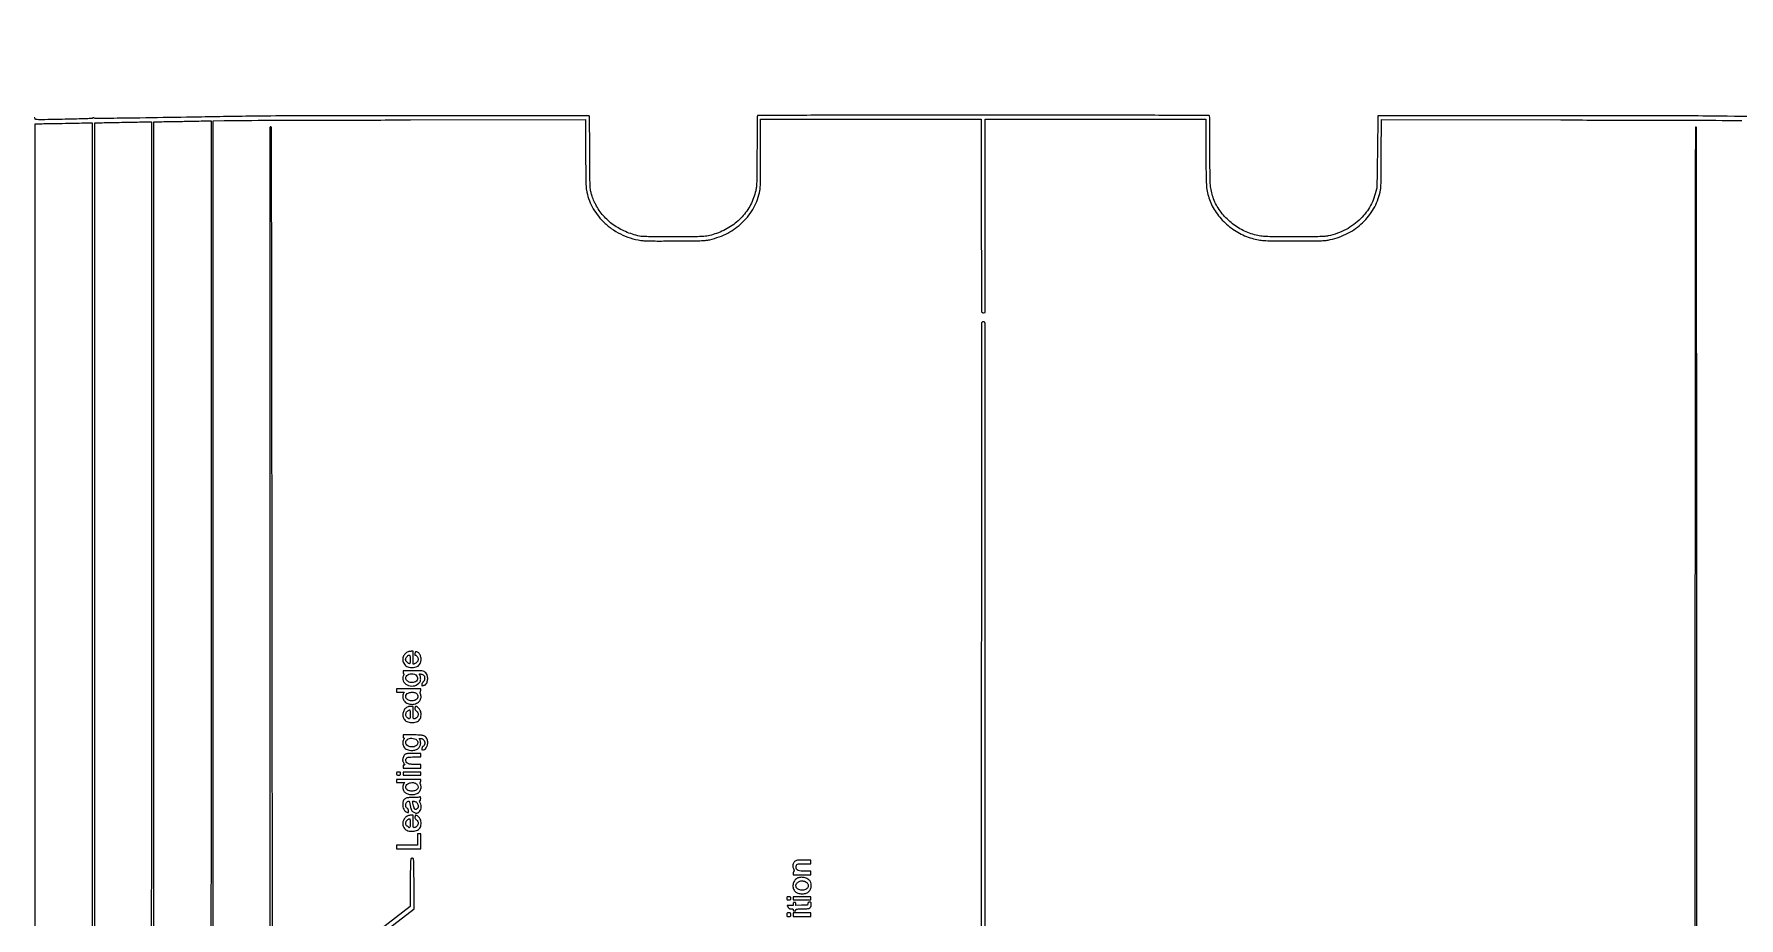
# Model space of a CAD drawing. Extents: x 56 to 1133, y 13 to 780.
# Drawn here: x 669.4 to 957, y 442 to 591.1 of the extents above; entities that cross this region are included whole.
import ezdxf

# ---------------------------------------------------------------- set-up
doc = ezdxf.new("R2010")
doc.units = 0
doc.header["$MEASUREMENT"] = 0

msp = doc.modelspace()

# ---------------------------------------------------------------- linework, layer by layer
for points in [[(1017.40694, 575.895877, -0.000001), (1070.584681, 576.252606, -0.000002), (1122.697079, 576.601864, -0.000762)], [(949.508039, 401.901185, -0.000001), (949.529232, 360.757398, -0.000095)], [(949.909968, 360.762414, -0.000001), (949.931161, 401.901185, -0.259795)], [(529.032925, 286.436984, -0.000002), (529.83462, 265.012438, -0.000004), (530.769888, 240.009811, -0.000003), (531.839084, 211.4154, 0.000001), (532.991169, 180.601107, 0.000001), (534.178651, 148.843697, 0.000001), (535.23949, 120.47627, 0.000003), (535.941746, 101.701946, 0.000115)], [(1130.14234, 577.288816, 0.000001), (1112.945079, 577.188951, 0.000111)], [(709.568334, 425.654747), (709.512528, 500.483732, 0.000082), (709.484534, 531.251208, 0.000177), (709.450724, 554.916273, 0.000002), (709.414274, 575.305401, 0.198447), (709.378933, 575.390507, 0.089563), (709.342285, 575.415944, 0.076478), (709.296977, 575.428749, 0.076928), (709.25017, 575.427308, 0.092574), (709.209171, 575.411456, 0.259835), (709.159554, 575.3225), (709.138363, 517.551959, 0.000072), (709.121796, 442.82444, 0.000019), (709.1172, 324.090018, -0.000009), (709.114218, 161.564965, -0.000147)], [(528.70788, 577.073614, 0.000003), (528.686579, 549.005158, 0.000159)], [(1130.319428, 549.297508, 0.000003), (1130.298148, 577.178284, 0.310328)], [(999.895262, 130.411957, -0.000016), (999.889323, 214.686923, -0.00001), (999.8874, 314.7966)], [(829.838581, 334.780399, 0.000017), (829.8414, 417.613957, 0.000034), (829.83709, 480.797895, 0.000169), (829.820216, 516.331727, 0.000004), (829.79891, 542.295937, 0.198697), (829.73988, 542.43828, 0.056383), (829.691093, 542.47715, 0.038823), (829.628419, 542.509978, 0.039117), (829.562247, 542.5324, 0.062206), (829.503, 542.5398, 0.062206), (829.443753, 542.5324, 0.039117), (829.377581, 542.509978, 0.038823), (829.314907, 542.47715, 0.056383), (829.26612, 542.43828, 0.198697), (829.207091, 542.295937, 0.000004), (829.185784, 516.348732, 0.000169), (829.16891, 480.838124, 0.000034), (829.1646, 417.69558)], [(949.93135, 417.399347, -0.000003), (949.904781, 437.177782, -0.000198), (949.881905, 461.479932, -0.000069), (949.867695, 496.394685, 0.000039), (949.851766, 542.287802, 0.000362), (949.82885, 562.213515, 0.000021), (949.80374, 575.322924, 0.413641), (949.7196, 575.4069, 0.413641), (949.63546, 575.322924, 0.00002), (949.61035, 562.206465, 0.000362), (949.587434, 542.270097, 0.000039), (949.571505, 496.352385, -0.000069), (949.557295, 461.418893, -0.000198), (949.534419, 437.103757, -0.000003), (949.50785, 417.314747, -0.198562)], [(964.765082, 577.06078, 0.000692), (955.012323, 577.212208, 0.002166), (948.453931, 577.276536, 0.001403), (940.596438, 577.297513, 0.000163), (923.014982, 577.289381), (896.0409, 577.2681), (895.989737, 571.3038, -0.000987), (895.961257, 568.60487, -0.002709), (895.927068, 566.69973, -0.001841), (895.88891, 565.289061, -0.049465), (895.840527, 564.91776, -0.026729), (895.40235, 563.404632, -0.039258), (894.84576, 562.13721, -0.040897), (894.117476, 561.010977, -0.032697), (893.16294, 559.925151, -0.038198), (892.00759, 558.936252, -0.036052), (890.693495, 558.113303, -0.035379), (889.249692, 557.474254, -0.033773), (887.7078, 557.033468, -0.033432), (887.115356, 556.947508, -0.012721), (886.281318, 556.904258, -0.005863), (884.891683, 556.883907, -0.000729), (881.8704, 556.8795, -0.001364), (878.197948, 556.889521, -0.016546), (876.789178, 556.94385, -0.037708), (875.821718, 557.087113, -0.023036), (874.708223, 557.393431, -0.05927), (872.53851, 558.396187, -0.056323), (870.623259, 559.894467, -0.057376), (869.121935, 561.7518, -0.06673), (868.171959, 563.812797, -0.030981), (867.924666, 564.837957, -0.029844), (867.802041, 565.898727, -0.012624), (867.752061, 567.554763, -0.001231), (867.7422, 571.559631, 0.000545), (867.738526, 574.930595, 0.005238), (867.720367, 576.365367, 0.004689), (867.692352, 577.226803, 0.299094), (867.608381, 577.343649, 0.091515), (867.494661, 577.364799, 0.000005), (856.344487, 577.379916, 0.00021), (844.04037, 577.391308, 0.000127), (829.451126, 577.395, 0.000106), (809.684816, 577.3908, 0.000588), (799.0535, 577.373771, 0.000036), (791.479247, 577.352177, 0.319538), (791.39138, 577.28925, 0.079847), (791.376265, 577.201917, 0.000108), (791.356012, 575.487402, 0.000923), (791.337273, 573.565609, 0.000569), (791.321966, 571.3038, -0.000547), (791.297374, 567.646222, -0.005868), (791.268386, 566.163766, -0.014715), (791.216046, 565.302768, -0.033832), (791.114096, 564.661989, -0.063521), (790.241008, 562.287043, -0.065912), (788.807829, 560.23994, -0.064718), (786.865392, 558.60679, -0.057748), (784.4958, 557.448994, -0.024593), (783.357859, 557.109482, -0.040799), (782.369554, 556.950782, -0.017939), (780.930358, 556.890601, -0.001479), (777.1779, 556.8795, -0.00098), (774.592878, 556.884568, -0.003918), (773.009505, 556.903186, -0.004658), (771.95616, 556.933646, -0.044329), (771.5097, 556.990575, -0.047529), (769.143813, 557.749514, -0.054803), (767.082504, 558.915813, -0.057087), (765.39281, 560.453838, -0.059788), (764.124739, 562.311885, -0.009067), (763.860656, 562.843167, -0.01783), (763.673687, 563.276295, -0.016797), (763.511253, 563.738042, -0.007135), (763.323409, 564.3666, -0.044341), (763.216519, 564.929966, -0.016933), (763.164589, 565.727494, -0.006224), (763.13796, 567.150479, -0.000481), (763.117734, 570.9654, 0.000674), (763.104651, 573.265477, 0.001073), (763.08658, 575.233602, 0.00021), (763.066202, 576.968295, 0.053601), (763.048016, 577.12005), (763.004176, 577.3104), (736.716338, 577.310696, 0.00018), (719.807846, 577.30479, 0.001375), (711.851829, 577.277267, 0.002014), (705.096697, 577.208106, 0.000648), (695.076891, 577.052158, -0.000278), (687.214614, 576.923969, -0.001416), (682.839149, 576.867454, -0.000381), (679.764515, 576.838786, -0.125645), (679.534525, 576.895414, 0.032491), (679.434223, 576.940983, 0.089745), (679.358215, 576.955008, 0.110024), (679.291476, 576.940385, 0.064551), (679.222058, 576.896495, -0.161362), (679.085536, 576.843109, -0.00234), (678.204928, 576.800709, -0.00465), (676.988258, 576.759166, -0.001319), (675.094924, 576.717136, -0.000309), (671.166012, 576.642709, -0.008425), (670.130098, 576.641183, -0.028136), (669.635335, 576.676686, -0.377232), (669.5244, 576.8028, 0.072254), (669.513669, 576.876669, 0.124864), (669.4821, 576.9297, 0.124864), (669.429069, 576.961269, 0.072254), (669.3552, 576.972, 0.071765)], [(1130.3406, 435.948782, 0.000028), (1130.336459, 510.110125, 0.000161)], [(542.626754, 577.181304, 0.000008), (528.894017, 577.250086, 0.173964)], [(528.669582, 509.78548, 0.000029), (528.6654, 436.649492)], [(1123.689615, 116.367112, -0.000006), (1124.783934, 145.734891, -0.000006), (1126.038574, 179.384269, -0.000006), (1127.294472, 213.046277)], [(699.5574, 319.062041), (699.5574, 576.452569), (701.43975, 576.500821, -0.005561), (702.85604, 576.521366, -0.000077), (711.448459, 576.549105, -0.000217), (721.408974, 576.575409, -0.000143), (732.86865, 576.597436), (762.4152, 576.6458), (762.4152, 571.113308, 0.000784), (762.420011, 568.044631, 0.004621), (762.439922, 566.436073, 0.008435), (762.478539, 565.433226, 0.028662), (762.55207, 564.783358, 0.03908), (762.923747, 563.316099, 0.040253), (763.516563, 561.93966, 0.039526), (764.33367, 560.653995, 0.035082), (765.37348, 559.457138, 0.040234), (766.74288, 558.292099, 0.040254), (768.280973, 557.361633, 0.040122), (769.953248, 556.687135, 0.039413), (771.721764, 556.283486, 0.023339), (772.40918, 556.215248, 0.008787), (773.375748, 556.181693, 0.004909), (774.874839, 556.170738, 0.000931), (777.606712, 556.182686, 0.000668), (780.709225, 556.206176, 0.006956), (781.983388, 556.235256, 0.017298), (782.742131, 556.289465, 0.031597), (783.3537, 556.393872, 0.028753), (784.960108, 556.872811, 0.035242), (786.391317, 557.508, 0.036246), (787.685742, 558.320641, 0.033715), (788.882899, 559.329964, 0.035291), (789.954421, 560.521617, 0.040922), (790.790158, 561.797179, 0.041179), (791.402971, 563.18467, 0.036547), (791.809633, 564.71009, 0.034238), (791.880037, 565.298819, 0.007487), (791.91638, 566.319313, 0.004389), (791.935849, 567.962664, 0.000767), (791.9406, 571.059346), (791.9406, 576.7182), (810.5526, 576.7182), (829.1646, 576.7182), (829.165895, 560.49615, 0.000412), (829.171523, 554.268114, 0.00068), (829.187765, 549.006273, 0.000035), (829.209191, 544.261775, 0.141029), (829.238525, 544.161576, 0.128667), (829.283745, 544.11946, 0.058144), (829.359593, 544.089361, 0.050883), (829.453677, 544.074183, 0.043008), (829.55448, 544.076976), (829.7991, 544.1049), (829.820465, 560.41155), (829.841831, 576.7182), (848.453615, 576.7182), (867.0654, 576.7182), (867.0654, 571.234108, 0.001479), (867.076914, 567.340799, 0.014116), (867.133655, 565.679705, 0.031573), (867.272029, 564.582932, 0.028873), (867.549806, 563.4783, 0.069103), (868.610689, 561.236916, 0.058824), (870.292766, 559.230016, 0.057944), (872.424482, 557.643018, 0.062705), (874.80897, 556.637833, 0.018829), (875.9081, 556.373459, 0.034226), (876.82383, 556.253768, 0.014376), (878.151426, 556.210217, 0.001011), (881.8704, 556.2027, 0.000555), (885.320055, 556.20653, 0.007419), (886.587525, 556.228152, 0.020399), (887.348796, 556.283584, 0.026702), (888.03659, 556.399433, 0.064471), (891.007232, 557.480518, 0.070833), (893.500795, 559.257753, 0.072657), (895.350481, 561.616163, 0.073411), (896.440201, 564.397026, 0.032967), (896.544566, 565.039631, 0.015611), (896.598167, 565.877675, 0.006121), (896.627521, 567.315794, 0.000555), (896.652875, 570.908099), (896.687007, 576.645899), (926.946853, 576.595967, -0.000134), (938.629954, 576.573551, -0.000212), (948.659575, 576.547368, -0.000048), (957.461752, 576.51982, -0.008945)], [(714.915451, 429.149644, -0.00002), (717.619721, 431.24004, -0.000031), (720.839086, 433.728086, -0.000022), (724.409433, 436.486779), (733.483566, 443.497425), (733.461633, 447.684958, 0.000704), (733.444681, 450.235415, 0.007908), (733.420487, 451.248767, 0.012768), (733.383442, 451.815958, 0.23345), (733.29165, 451.965863, 0.051595), (733.214131, 452.004228, 0.089355), (733.1436, 452.016934, 0.089355), (733.073069, 452.004229, 0.051595), (732.99555, 451.965864, 0.231952), (732.904126, 451.81751, 0.01362), (732.866434, 451.273729, 0.008239), (732.841621, 450.300451, 0.000742), (732.823278, 447.863197), (732.799056, 443.8539), (722.934402, 436.2399, 0.00001), (719.125833, 433.300152, 0.000015), (715.856511, 430.776379, 0.000003), (712.987135, 428.561175, 0.000641)], [(949.545571, 310.204162, -0.000033), (949.5504, 237.340307)], [(949.8888, 237.360368, -0.000033), (949.893629, 310.215336, -0.000095)], [(829.207259, 290.42785, 0.000009), (829.185801, 269.624214, 0.000219)]]:
    msp.add_lwpolyline(points, format="xyb")
for points in [[(679.1688, 316.25519), (679.1688, 56.38438), (676.52505, 55.978165, -0.001737), (674.591247, 55.687906, -0.000993), (672.254596, 55.350219, -0.000199), (669.846624, 55.008083, -0.0352), (669.590088, 54.99, -0.41414), (669.562994, 55.017087), (669.543696, 131.506999, -0.000039), (669.52912, 215.590803, -0.000024), (669.5244, 315.4734), (669.5244, 575.9568), (670.72995, 575.968775, 0.00182), (671.843144, 575.983886, 0.000274), (674.073266, 576.0235, 0.000333), (676.450685, 576.068621, 0.000575), (678.42855, 576.109753), (679.1688, 576.126)], [(689.130464, 317.321049), (689.1093, 58.346897), (686.9943, 57.888045, -0.002889), (685.997228, 57.677753, -0.001433), (684.730192, 57.421939, -0.001422), (683.415047, 57.164217, -0.002085), (682.2567, 56.945647), (679.6341, 56.4621), (679.612936, 316.265836, -0.000009), (679.60657, 415.889474, -0.000015), (679.605138, 499.759373), (679.606071, 576.069678, -0.198909), (679.616107, 576.093907, -0.192623), (679.640049, 576.104166, -0.000047), (680.837647, 576.133075, -0.000902), (682.166591, 576.162631, -0.000546), (683.740371, 576.193074, 0.000038), (685.358528, 576.222732, 0.00005), (686.828547, 576.249934, 0.000035), (688.06152, 576.27296, 0.000517), (688.495964, 576.281553), (689.151628, 576.2952)], [(699.197864, 318.965368), (699.1767, 61.466337), (698.2038, 61.055609, -0.013976), (696.943717, 60.564663, -0.008512), (695.430279, 60.052103, -0.007957), (693.76212, 59.547737, -0.007272), (692.028021, 59.08057, 0.000214), (691.190561, 58.867589, 0.000323), (690.460923, 58.681195, 0.000123), (689.833607, 58.520344, 0.007628), (689.72265, 58.490053, -0.499181), (689.617168, 58.569283, -0.000004), (689.595759, 95.457493, -0.000133), (689.577748, 154.459471, -0.00001), (689.5746, 317.371199), (689.5746, 576.2952), (690.90705, 576.307175, 0.001992), (692.208979, 576.324065, 0.000338), (694.691324, 576.367842, 0.000357), (697.17856, 576.415166, 0.001686), (698.605664, 576.448153), (699.219028, 576.4644)], [(732.59193, 486.878989, 0.051083), (732.307972, 486.779355, 0.060698), (732.067529, 486.628348, 0.060271), (731.869086, 486.423029, 0.049324), (731.709554, 486.162482, 0.042955), (731.584518, 485.835248, 0.073348), (731.54589, 485.545848, 0.072645), (731.592351, 485.25569, 0.041352), (731.72655, 484.925911, 0.06213), (731.951142, 484.592809, 0.094219), (732.22517, 484.377672, 0.081639), (732.588589, 484.25934, 0.036723), (733.090329, 484.219896, 0.034133), (733.62294, 484.253602, 0.079143), (734.005637, 484.367552, 0.096731), (734.28644, 484.576716, 0.071843), (734.503508, 484.897931, 0.099597), (734.649958, 485.466019, 0.084286), (734.579033, 486.083215, 0.093449), (734.32298, 486.588612, 0.168979), (733.939556, 486.840203, 0.025012), (733.777478, 486.872365, 0.218651), (733.708889, 486.852296, 0.151697), (733.665703, 486.782568, 0.010594), (733.612061, 486.55575, 0.018678), (733.587556, 486.416092, 0.095482), (733.591791, 486.337793, 0.201755), (733.622681, 486.29653, 0.13329), (733.680638, 486.2808, -0.184691), (733.826973, 486.224837, -0.055051), (733.989313, 486.043534, -0.054164), (734.116759, 485.816788, -0.101303), (734.1588, 485.611415, -0.083187), (734.123765, 485.402293, -0.069714), (734.021548, 485.201654, -0.064873), (733.859788, 485.02448, -0.056066), (733.650266, 484.884417, -0.007182), (733.55324, 484.835997, -0.009663), (733.463954, 484.795135, -0.007118), (733.388569, 484.76365, -0.095639), (733.359301, 484.758, -0.399865), (733.340427, 484.775967, -0.001745), (733.32646, 485.081066, -0.006602), (733.316142, 485.436088, -0.003963), (733.3128, 485.8578), (733.3128, 486.9576), (733.08015, 486.94894, 0.017096), (732.972686, 486.941255, 0.009182), (732.840767, 486.92482, 0.009133), (732.706706, 486.903106, 0.014135)], [(732.8052, 485.5617, -0.006116), (732.800439, 485.172461, -0.039764), (732.780126, 484.977754, -0.102905), (732.739547, 484.878617, -0.249275), (732.671792, 484.8426, -0.166939), (732.504203, 484.900159, -0.04013), (732.284439, 485.101579, -0.040622), (732.098382, 485.33763, -0.147636), (732.0438, 485.518454, -0.094513), (732.094012, 485.781719, -0.075722), (732.239697, 486.031458, -0.08051), (732.442166, 486.212973, -0.138893), (732.65715, 486.278109, -0.213946), (732.734378, 486.245151, -0.136363), (732.779775, 486.156844, -0.045505), (732.800707, 485.972126, -0.005473)], [(731.6208, 483.41145, 0.03404), (731.627388, 483.314797, 0.044371), (731.647143, 483.228402, 0.051193), (731.675957, 483.163138, 0.184806), (731.710478, 483.134807, -0.24745), (731.739328, 483.104689, -0.106859), (731.743093, 483.047574, -0.060386), (731.719982, 482.963316, -0.023082), (731.668699, 482.852807, 0.220665), (731.627733, 481.968185, 0.180775), (732.276443, 481.265922, 0.150372), (733.333903, 481.085684, 0.165412), (734.26353, 481.543424, 0.021195), (734.437095, 481.732363, 0.070329), (734.526554, 481.874988, 0.076682), (734.568914, 482.030026, 0.02842), (734.5818, 482.256548, 0.027861), (734.57235, 482.426013, 0.021566), (734.543885, 482.608734, 0.022015), (734.502306, 482.777403, 0.047921), (734.452727, 482.901001, -0.021269), (734.370106, 483.078932, -0.392269), (734.389951, 483.13239, -0.180046), (734.469759, 483.141319, -0.006508), (734.771155, 483.061827, -0.06128), (735.002711, 482.96575, -0.114416), (735.151351, 482.829059, -0.104597), (735.232666, 482.631782, -0.045666), (735.2586, 482.348422, -0.040534), (735.246295, 482.196888, -0.059239), (735.209285, 482.068369, -0.060766), (735.144065, 481.95449, -0.045505), (735.047315, 481.846908, 0.046256), (734.962446, 481.752253, 0.030198), (734.882235, 481.629321, 0.030328), (734.818032, 481.498784, 0.049807), (734.782041, 481.381156, 0.01302), (734.752265, 481.209092, 0.223016), (734.76841, 481.155679, 0.256827), (734.818199, 481.138311, 0.017005), (734.972177, 481.169712, 0.013909), (735.077005, 481.197934, 0.010592), (735.190182, 481.234437, 0.010733), (735.294885, 481.273208, 0.024582), (735.371512, 481.307912, 0.185022), (735.622816, 481.588457, 0.064068), (735.752437, 482.12603, 0.061952), (735.743562, 482.713691, 0.114027), (735.573311, 483.158007, 0.079031), (735.311396, 483.438743, 0.112229), (735.00345, 483.583271, 0.048574), (734.493859, 483.643795, 0.005099), (733.29165, 483.656953), (731.6208, 483.6582)], [(730.521, 480.3165), (730.521, 480.0204), (731.148694, 480.0204), (731.776389, 480.0204), (731.645774, 479.687889, 0.13297), (731.576388, 479.0591, 0.14416), (731.838664, 478.503192, 0.124673), (732.400034, 478.122793, 0.08709), (733.156639, 477.99, 0.06538), (733.50234, 478.035398, 0.044374), (733.875805, 478.171654, 0.04505), (734.209931, 478.366781, 0.080985), (734.434993, 478.589524, 0.074783), (734.57195, 478.852807, 0.058746), (734.640042, 479.167607, 0.059622), (734.632618, 479.484266, 0.083872), (734.54662, 479.752832, -0.023688), (734.499058, 479.85657, -0.048045), (734.473711, 479.942607, -0.080699), (734.472015, 480.000233, -0.376169), (734.495027, 480.0204, 0.27406), (734.528473, 480.040221, 0.053992), (734.556311, 480.107379, 0.04357), (734.575503, 480.203046, 0.027732), (734.5818, 480.3165), (734.5818, 480.6126), (732.5514, 480.6126), (730.521, 480.6126)], [(733.744439, 482.957549, -0.133534), (734.015373, 482.644817, -0.165713), (734.061188, 482.264763, -0.157499), (733.864338, 481.921679, -0.119166), (733.480973, 481.712123, -0.05638), (733.142783, 481.660875, -0.062866), (732.814344, 481.689791, -0.066433), (732.519066, 481.796258, -0.076819), (732.278, 481.972784, -0.038851), (732.122603, 482.154408, -0.113212), (732.05803, 482.305195, -0.113264), (732.06564, 482.469009, -0.038905), (732.147499, 482.693434, -0.156352), (732.401355, 482.972729, -0.089987), (732.833517, 483.127253, -0.083674), (733.324165, 483.125755, -0.105735)], [(732.4668, 477.590558, 0.112677), (731.974353, 477.265212, 0.105764), (731.658075, 476.751429, 0.103163), (731.575027, 476.142097, 0.10213), (731.741826, 475.547959, 0.175089), (732.227025, 475.098767, 0.093299), (733.036567, 474.922697, 0.090697), (733.87589, 475.051954, 0.152676), (734.44396, 475.472013, 0.097334), (734.585751, 475.775547, 0.047624), (734.648876, 476.199592, 0.047365), (734.630576, 476.634437, 0.08564), (734.522992, 476.973114, 0.066013), (734.378725, 477.179407, 0.029642), (734.140705, 477.409939, 0.026413), (733.891153, 477.602555, 0.152292), (733.733864, 477.6516, 0.262134), (733.706904, 477.636423, 0.033483), (733.67513, 477.575149, 0.032183), (733.644709, 477.491058, 0.021346), (733.620298, 477.391342, 0.05122), (733.606076, 477.242154, 0.104572), (733.631134, 477.127785, 0.078152), (733.706411, 477.012904, 0.019656), (733.863523, 476.852603, -0.067364), (734.082297, 476.582141, -0.125844), (734.163721, 476.314412, -0.131488), (734.105231, 476.048619, -0.07698), (733.911508, 475.783892, -0.032002), (733.803915, 475.689256, -0.032112), (733.685243, 475.609242, -0.033872), (733.572993, 475.553444, -0.098717), (733.488508, 475.5366, -0.204878), (733.390772, 475.578402, -0.150578), (733.337464, 475.685042, -0.038462), (733.316444, 475.923935, -0.002719), (733.3128, 476.5941), (733.3128, 477.6516), (732.95325, 477.644921, 0.011319), (732.806291, 477.638861, 0.011862), (732.662041, 477.626197, 0.011585), (732.53823, 477.609448, 0.050494)], [(733.898509, 479.80138, -0.220529), (734.126321, 479.313915, -0.230705), (733.896263, 478.838149, -0.148564), (733.24879, 478.585568, -0.118742), (732.505845, 478.705008, -0.082782), (732.294659, 478.837696, -0.08816), (732.143308, 479.029215, -0.090775), (732.070149, 479.256153, -0.094456), (732.083679, 479.490972, -0.204392), (732.330061, 479.815655, -0.08748), (732.853114, 480.002985, -0.081489), (733.447363, 480.007015, -0.13676)], [(732.8052, 476.298, -0.012817), (732.790709, 475.732793, -0.185622), (732.710788, 475.553021, -0.372252), (732.570076, 475.542776, -0.036356), (732.291092, 475.783892, -0.059617), (732.133387, 475.98447, -0.099106), (732.059978, 476.185794, -0.101045), (732.070407, 476.397065, -0.063931), (732.16186, 476.627088, -0.070064), (732.266866, 476.766368, -0.036917), (732.431325, 476.908037, -0.036446), (732.606817, 477.019147, -0.111548), (732.74175, 477.056402, -0.395894), (732.767152, 477.034713, -0.006673), (732.786562, 476.834858, -0.013051), (732.800639, 476.589736, -0.007817)], [(731.6208, 472.5756, 0.034754), (731.628275, 472.468195, 0.074017), (731.651765, 472.388525, 0.110913), (731.689372, 472.339608, 0.175381), (731.73858, 472.3218, -0.200185), (731.78476, 472.302539, -0.232671), (731.799743, 472.257821, -0.073194), (731.774627, 472.17049, -0.011329), (731.69628, 472.007812, 0.038145), (731.58428, 471.739341, 0.073934), (731.544717, 471.510749, 0.070034), (731.5725, 471.272445, 0.031187), (731.671636, 470.971536, 0.079632), (731.851711, 470.670812, 0.084874), (732.113374, 470.449076, 0.072541), (732.469238, 470.303288, 0.040996), (732.930234, 470.227925, 0.074488), (733.577769, 470.272418, 0.102004), (734.109645, 470.510327, 0.116514), (734.456426, 470.909805, 0.12107), (734.581484, 471.416551, 0.033247), (734.572217, 471.557852, 0.022456), (734.543792, 471.716896, 0.022668), (734.502212, 471.868853, 0.041231), (734.452727, 471.987601), (734.323655, 472.2372), (734.583473, 472.2372, -0.056335), (734.706125, 472.223337, -0.048269), (734.829485, 472.182243, -0.046678), (734.946656, 472.1165, -0.045229), (735.050945, 472.029545, -0.124514), (735.224711, 471.738106, -0.100146), (735.257708, 471.373541, -0.109432), (735.147938, 471.050285, -0.176004), (734.923626, 470.870004, 0.170517), (734.887596, 470.841672, 0.034368), (734.848069, 470.768965, 0.032666), (734.811791, 470.673723, 0.025488), (734.784641, 470.56635, 0.058066), (734.769733, 470.382014, 0.285189), (734.825366, 470.299092, 0.175155), (734.952177, 470.289252, 0.023497), (735.210754, 470.373891, 0.164068), (735.528211, 470.635132, 0.084146), (735.725986, 471.117503, 0.07624), (735.765593, 471.69044, 0.090219), (735.624568, 472.213997, 0.110388), (735.374335, 472.53446, 0.110298), (735.011409, 472.718016, 0.053194), (734.4016, 472.805356, 0.0087), (733.20705, 472.827542), (731.6208, 472.8294)], [(733.746698, 472.102122, -0.125307), (733.97286, 471.90476, -0.123371), (734.078752, 471.62213, -0.11976), (734.040189, 471.316241, -0.11369), (733.865461, 471.055394, -0.137279), (733.462759, 470.845058, -0.083589), (732.922764, 470.82253, -0.086721), (732.424065, 470.97576, -0.169639), (732.140122, 471.272358, -0.035097), (732.066068, 471.470685, -0.101797), (732.0538, 471.615872, -0.102013), (732.099845, 471.753933, -0.035334), (732.218322, 471.928651, -0.114874), (732.499011, 472.153567, -0.083637), (732.88478, 472.264456, -0.075988), (733.321025, 472.247579, -0.069571)], [(731.969087, 469.561243, 0.085614), (731.806167, 469.399483, 0.047419), (731.665692, 469.156059, 0.046101), (731.568732, 468.878866, 0.061165), (731.5362, 468.613923, 0.063001), (731.55082, 468.498358, 0.027463), (731.597579, 468.350648, 0.026643), (731.665165, 468.197152, 0.032058), (731.74515, 468.061306, -0.005653), (731.874772, 467.86557, -0.10971), (731.899884, 467.797845, -0.386016), (731.876627, 467.76387, -0.058503), (731.78745, 467.7534, 0.084128), (731.706663, 467.73971, 0.164988), (731.655838, 467.70004, 0.114969), (731.628584, 467.625858, 0.030797), (731.6208, 467.4996), (731.6208, 467.2458), (733.1013, 467.2458), (734.5818, 467.2458), (734.5818, 467.5419), (734.5818, 467.838), (733.690783, 467.838, -0.009299), (733.284542, 467.845556, -0.016521), (732.950692, 467.869042, -0.01976), (732.686915, 467.906964, -0.05342), (732.505845, 467.960808, -0.105037), (732.234405, 468.148544, -0.132268), (732.090214, 468.416676, -0.137578), (732.102971, 468.712815, -0.117767), (732.266885, 468.979599, -0.136534), (732.380851, 469.043948, -0.034681), (732.592085, 469.080923, -0.021119), (732.925321, 469.101516, -0.004872), (733.488043, 469.107), (734.5818, 469.107), (734.5818, 469.4031), (734.5818, 469.6992), (733.373924, 469.6992, 0.004385), (732.73452, 469.693593, 0.02009), (732.364004, 469.672186, 0.034868), (732.12536, 469.631811, 0.0937)], [(730.521, 466.3152, 0.033956), (730.531214, 466.164973, 0.200505), (730.57035, 466.098412, 0.14616), (730.653114, 466.067897, 0.015744), (730.8594, 466.0614, 0.015744), (731.065686, 466.067897, 0.14616), (731.14845, 466.098412, 0.200505), (731.187586, 466.164973, 0.033956), (731.1978, 466.3152, 0.033956), (731.187586, 466.465427, 0.200505), (731.14845, 466.531987, 0.14616), (731.065686, 466.562503, 0.015744), (730.8594, 466.569, 0.015744), (730.653114, 466.562503, 0.14616), (730.57035, 466.531987, 0.200505), (730.531214, 466.465427, 0.033956)], [(730.521, 465.0462), (730.521, 464.7924), (731.210912, 464.7924), (731.900824, 464.7924), (731.739662, 464.614141, 0.132449), (731.618614, 464.376845, 0.051836), (731.579848, 464.008159, 0.051289), (731.61879, 463.625081, 0.094915), (731.738153, 463.337204, 0.130747), (732.116087, 463.000034, 0.072165), (732.706771, 462.801427, 0.067941), (733.372143, 462.771729, 0.083946), (733.971307, 462.930201, 0.03299), (734.155471, 463.028911, 0.056917), (734.291414, 463.136986, 0.056917), (734.399489, 463.272929, 0.03299), (734.498199, 463.457093, 0.029526), (734.613392, 463.756723, 0.066157), (734.65597, 463.996313, 0.071145), (734.633155, 464.227671, 0.038878), (734.543817, 464.499017, -0.022074), (734.502523, 464.611568, -0.0411), (734.480826, 464.706219, -0.059048), (734.479165, 464.77203, -0.387309), (734.501517, 464.7924, 0.262853), (734.532403, 464.809842, 0.059138), (734.558217, 464.866954, 0.046655), (734.575965, 464.948965, 0.029979), (734.5818, 465.0462), (734.5818, 465.3), (732.5514, 465.3), (730.521, 465.3)], [(733.828453, 464.599075, -0.158165), (734.124405, 464.220934, -0.223501), (734.086788, 463.801436, -0.166488), (733.704283, 463.47157, -0.096269), (733.1013, 463.355763, -0.036872), (732.760129, 463.381712, -0.068042), (732.493689, 463.459916, -0.081147), (732.289939, 463.594372, -0.078682), (732.137035, 463.787964, -0.035451), (732.076528, 463.91629, -0.087999), (732.056555, 464.017852, -0.078665), (732.07174, 464.126884, -0.024333), (732.127804, 464.283361, -0.156755), (732.39264, 464.595449, -0.093417), (732.851076, 464.773178, -0.086773), (733.375987, 464.778659, -0.107998)], [(734.3703, 462.339, -0.077743), (734.257489, 462.310113, -0.006816), (733.962475, 462.285903, -0.008808), (733.607827, 462.267932, -0.006739), (733.219561, 462.260346, 0.005399), (732.650122, 462.250747, 0.031914), (732.353305, 462.223524, 0.058124), (732.148249, 462.166467, 0.051418), (731.952557, 462.062025, 0.038031), (731.808138, 461.947839, 0.067735), (731.711792, 461.83122, 0.063807), (731.646591, 461.688216, 0.030184), (731.598324, 461.490975, 0.055008), (731.561526, 460.964165, 0.067556), (731.647338, 460.479039, 0.077594), (731.842282, 460.090332, 0.119009), (732.125631, 459.844732, 0.02089), (732.355818, 459.737634, 0.168095), (732.470627, 459.730665, 0.276267), (732.532895, 459.796278, 0.055098), (732.5514, 459.963692, 0.066976), (732.534651, 460.088165, 0.052403), (732.485025, 460.215277, 0.045875), (732.402434, 460.344526, 0.031286), (732.287009, 460.475376, -0.024186), (732.141833, 460.63532, -0.087791), (732.07463, 460.754471, -0.091032), (732.053652, 460.887124, -0.02716), (732.069897, 461.092265, -0.054893), (732.129064, 461.330931, -0.088503), (732.23451, 461.511215, -0.105926), (732.379884, 461.62264, -0.111177), (732.555602, 461.6622, -0.220704), (732.630358, 461.627513, -0.084555), (732.690044, 461.526389, -0.041095), (732.744365, 461.339139, -0.008831), (732.805761, 461.00655, 0.016196), (732.9131, 460.469511, 0.059151), (733.031294, 460.14352, 0.089744), (733.192561, 459.929168, 0.076077), (733.427609, 459.770108, 0.032183), (733.676839, 459.670931, 0.076778), (733.872954, 459.639057, 0.092067), (734.047018, 459.669968, 0.062994), (734.225059, 459.763836, 0.109107), (734.493372, 460.056258, 0.089644), (734.637512, 460.455757, 0.080987), (734.640205, 460.917292, 0.067683), (734.499478, 461.38725, -0.009321), (734.415882, 461.58093, -0.069314), (734.391082, 461.677889, -0.2315), (734.408321, 461.726165, -0.195649), (734.459036, 461.7468, 0.1877), (734.514326, 461.768314, 0.120736), (734.552977, 461.82625, 0.066399), (734.575299, 461.928267, 0.020704), (734.5818, 462.0852, 0.005864), (734.580283, 462.214551, 0.01002), (734.575587, 462.322448, 0.004145), (734.569164, 462.411725, 0.472232), (734.56065, 462.417654, 0.028259), (734.546197, 462.412694, 0.001191), (734.49601, 462.392097, 0.002049), (734.436659, 462.367287, 0.001455)], [(733.88875, 461.47138, -0.084564), (734.017613, 461.321259, -0.048127), (734.120757, 461.104667, -0.048187), (734.18041, 460.87294, -0.086349), (734.177154, 460.676998, -0.067078), (734.14707, 460.587071, -0.040059), (734.08929, 460.489992, -0.039394), (734.014866, 460.400855, -0.054132), (733.934284, 460.334592, -0.023166), (733.811701, 460.262155, -0.130441), (733.73826, 460.245116, -0.145712), (733.67023, 460.267723, -0.031347), (733.572031, 460.345985, -0.127514), (733.470131, 460.500985, -0.015894), (733.35156, 460.889618, -0.019825), (733.257396, 461.301615, -0.046296), (733.2282, 461.616255, -0.444226), (733.279164, 461.662298, -0.028641), (733.500847, 461.626832, -0.032973), (733.736493, 461.558605, -0.086458)], [(732.2553, 459.10131, 0.102623), (731.857346, 458.75608, 0.096906), (731.619522, 458.274228, 0.094416), (731.577325, 457.72732, 0.091751), (731.737988, 457.197182, 0.173682), (732.225234, 456.743617, 0.093995), (733.034869, 456.564063, 0.091479), (733.874206, 456.692333, 0.152574), (734.44396, 457.113813, 0.097334), (734.585751, 457.417347, 0.047624), (734.648876, 457.841392, 0.047365), (734.630576, 458.276237, 0.08564), (734.522992, 458.614914, 0.066013), (734.378725, 458.821207, 0.029642), (734.140705, 459.051739, 0.026413), (733.891153, 459.244355, 0.152292), (733.733864, 459.2934, 0.262134), (733.706904, 459.278223, 0.033483), (733.67513, 459.216949, 0.032183), (733.644709, 459.132858, 0.021346), (733.620298, 459.033142, 0.05122), (733.606076, 458.883954, 0.104572), (733.631134, 458.769585, 0.078152), (733.706411, 458.654704, 0.019656), (733.863523, 458.494403, -0.067364), (734.082297, 458.223941, -0.125844), (734.163721, 457.956212, -0.131488), (734.105231, 457.690419, -0.07698), (733.911508, 457.425692, -0.032002), (733.803915, 457.331056, -0.032112), (733.685243, 457.251042, -0.033872), (733.572993, 457.195244, -0.098717), (733.488508, 457.1784, -0.204878), (733.390772, 457.220202, -0.150578), (733.337464, 457.326842, -0.038462), (733.316444, 457.565735, -0.002719), (733.3128, 458.2359), (733.3128, 459.2934), (732.95325, 459.292008, 0.03856), (732.785082, 459.278365, 0.027177), (732.599581, 459.238366, 0.026863), (732.416467, 459.177597, 0.033989)], [(732.8052, 457.9398, -0.010854), (732.792902, 457.373372, -0.183243), (732.720313, 457.204457, -0.372117), (732.588521, 457.192568, -0.032223), (732.306547, 457.423842, -0.059144), (732.138446, 457.622898, -0.103761), (732.059543, 457.822556, -0.105902), (732.068319, 458.034205, -0.063497), (732.16186, 458.268888, -0.070064), (732.266866, 458.408168, -0.036917), (732.431325, 458.549837, -0.036446), (732.606817, 458.660947, -0.111548), (732.74175, 458.698202, -0.395894), (732.767152, 458.676513, -0.006673), (732.786562, 458.476658, -0.013051), (732.800639, 458.231536, -0.007817)], [(798.2856, 451.705887, 0.035016), (797.984204, 451.634988, 0.063329), (797.753881, 451.530045, 0.075974), (797.585894, 451.386913, 0.079589), (797.471494, 451.202243, 0.046266), (797.384698, 450.924914, 0.062972), (797.36245, 450.664008, 0.062639), (797.405845, 450.404721, 0.045166), (797.51508, 450.132188, -0.011329), (797.593427, 449.96951, -0.073194), (797.618543, 449.882179, -0.232671), (797.60356, 449.837461, -0.200185), (797.55738, 449.8182, 0.188732), (797.506518, 449.798292, 0.11198), (797.469163, 449.743879, 0.06816), (797.446536, 449.652398, 0.026597), (797.4396, 449.5221), (797.4396, 449.226), (798.9201, 449.226), (800.4006, 449.226), (800.4006, 449.5221), (800.4006, 449.8182), (799.61805, 449.820218, -0.018583), (798.763192, 449.854209, -0.080493), (798.271248, 449.973315, -0.15539), (798.0109, 450.195511, -0.139898), (797.91336, 450.5373, -0.090153), (797.969847, 450.848037, -0.209996), (798.131728, 451.013778, -0.089026), (798.473894, 451.085142, -0.009459), (799.290805, 451.092589), (800.4006, 451.081712), (800.4006, 451.380556), (800.4006, 451.6794), (799.561519, 451.6794, -0.00336), (799.231894, 451.681615, -0.004628), (798.935822, 451.688336, -0.002991), (798.687575, 451.697758, -0.055005), (798.609769, 451.709821, 0.051096), (798.5521, 451.719223, 0.017914), (798.468068, 451.721214, 0.017572), (798.37484, 451.716803, 0.019656)], [(798.103524, 448.632285, 0.125607), (797.636598, 448.209395, 0.108516), (797.397619, 447.590968, 0.109787), (797.441041, 446.935304, 0.131242), (797.761468, 446.407738, 0.116713), (798.222807, 446.136434, 0.06614), (798.865291, 446.028034, 0.066219), (799.512744, 446.091156, 0.118063), (799.988701, 446.329623, 0.09333), (800.300553, 446.711212, 0.083046), (800.468374, 447.195885, 0.084849), (800.467535, 447.699201, 0.10427), (800.294167, 448.134839, 0.11271), (799.891024, 448.517843, 0.078164), (799.30491, 448.75147, 0.076787), (798.664388, 448.796391, 0.101039)], [(799.469066, 448.084383, -0.137814), (799.883027, 447.697846, -0.212946), (799.943614, 447.219988, -0.188597), (799.622874, 446.812071, -0.113373), (799.027722, 446.62413, -0.117744), (798.374976, 446.725664, -0.179528), (797.957607, 447.109827, -0.219024), (797.937392, 447.611254, -0.159412), (798.305025, 448.041478, -0.070745), (798.57289, 448.156714, -0.057105), (798.882852, 448.203854, -0.05719), (799.19494, 448.179646, -0.071517)], [(796.3398, 445.2498, 0.033956), (796.350014, 445.099573, 0.200505), (796.38915, 445.033012, 0.14616), (796.471914, 445.002497, 0.015744), (796.6782, 444.996, 0.015744), (796.884486, 445.002497, 0.14616), (796.96725, 445.033012, 0.200505), (797.006386, 445.099573, 0.033956), (797.0166, 445.2498, 0.033956), (797.006386, 445.400027, 0.200505), (796.96725, 445.466587, 0.14616), (796.884486, 445.497103, 0.015744), (796.6782, 445.5036, 0.015744), (796.471914, 445.497103, 0.14616), (796.38915, 445.466587, 0.200505), (796.350014, 445.400027, 0.033956)], [(800.088466, 444.597954, 0.077097), (800.004606, 444.568042, 0.099491), (799.94194, 444.515809, 0.08944), (799.899899, 444.43871, 0.051505), (799.876966, 444.335136), (799.8507, 444.1077), (798.85665, 444.083865), (797.8626, 444.06003), (797.8626, 444.316515, 0.029402), (797.854455, 444.454902, 0.143981), (797.824009, 444.526202, 0.174228), (797.763388, 444.56223, 0.047847), (797.6511, 444.573, 0.047675), (797.539053, 444.562292, 0.173074), (797.478375, 444.52647, 0.144586), (797.447826, 444.45571, 0.030103), (797.4396, 444.3192), (797.4396, 444.0654), (796.932, 444.0654, 0.009313), (796.737378, 444.061775, 0.015425), (796.573508, 444.050598, 0.009177), (796.441928, 444.035092, 0.375017), (796.4244, 444.01501, 0.12494), (796.432239, 443.984127, 0.009127), (796.475795, 443.907244, 0.012288), (796.532344, 443.816699, 0.008984), (796.599361, 443.71891, 0.039037), (796.704229, 443.593597, 0.086499), (796.805058, 443.521097, 0.081349), (796.928481, 443.484471, 0.031544), (797.106961, 443.4732, -0.017965), (797.285147, 443.466796, -0.100006), (797.37687, 443.441292, -0.183404), (797.423252, 443.390236, -0.093948), (797.4396, 443.304, 0.07578), (797.451661, 443.224877, 0.149477), (797.487187, 443.17287, 0.124434), (797.551038, 443.143807, 0.044917), (797.6511, 443.1348, 0.045069), (797.7493, 443.14367, 0.118093), (797.813649, 443.17204, 0.146515), (797.849995, 443.221944, 0.084835), (797.8626, 443.2957, -0.248837), (797.910029, 443.385099, -0.108214), (798.03874, 443.436459, -0.03181), (798.314145, 443.464227, -0.002819), (799.012244, 443.48605, 0.003223), (799.731606, 443.509118, 0.034455), (800.022062, 443.540429, 0.089032), (800.191395, 443.602983, 0.089962), (800.3277, 443.720354, 0.051439), (800.401519, 443.833602, 0.055512), (800.448424, 443.956731, 0.050251), (800.470068, 444.097421, 0.031724), (800.468206, 444.263679, 0.026734), (800.439474, 444.486772, 0.168429), (800.383786, 444.585112, 0.193117), (800.283788, 444.620515, 0.036883)], [(796.3398, 442.5003, 0.022778), (796.348187, 442.316292, 0.192545), (796.385121, 442.243856, 0.165362), (796.464921, 442.210954, 0.01583), (796.6782, 442.2042, 0.01583), (796.891479, 442.210954, 0.165362), (796.971279, 442.243856, 0.192545), (797.008213, 442.316292, 0.022778), (797.0166, 442.5003, 0.022778), (797.008213, 442.684308, 0.192545), (796.971279, 442.756744, 0.165362), (796.891479, 442.789646, 0.01583), (796.6782, 442.7964, 0.01583), (796.464921, 442.789646, 0.165362), (796.385121, 442.756744, 0.192545), (796.348187, 442.684308, 0.022778)]]:
    msp.add_lwpolyline(points, format="xyb", close=True)
for points in [[(731.6208, 466.3152), (731.6208, 466.0614), (733.1013, 466.0614), (734.5818, 466.0614), (734.5818, 466.3152), (734.5818, 466.569), (733.1013, 466.569), (731.6208, 466.569)], [(734.0742, 455.1903), (734.0742, 454.2174), (732.2976, 454.2174), (730.521, 454.2174), (730.521, 453.9213), (730.521, 453.6252), (732.5514, 453.6252), (734.5818, 453.6252), (734.5818, 454.8942), (734.5818, 456.1632), (734.328, 456.1632), (734.0742, 456.1632)], [(797.4396, 445.2498), (797.4396, 444.996), (798.9201, 444.996), (800.4006, 444.996), (800.4006, 445.2498), (800.4006, 445.5036), (798.9201, 445.5036), (797.4396, 445.5036)], [(797.4396, 442.5003), (797.4396, 442.2042), (798.9201, 442.2042), (800.4006, 442.2042), (800.4006, 442.5003), (800.4006, 442.7964), (798.9201, 442.7964), (797.4396, 442.7964)]]:
    msp.add_lwpolyline(points, close=True)

doc.saveas('drawing.dxf')
